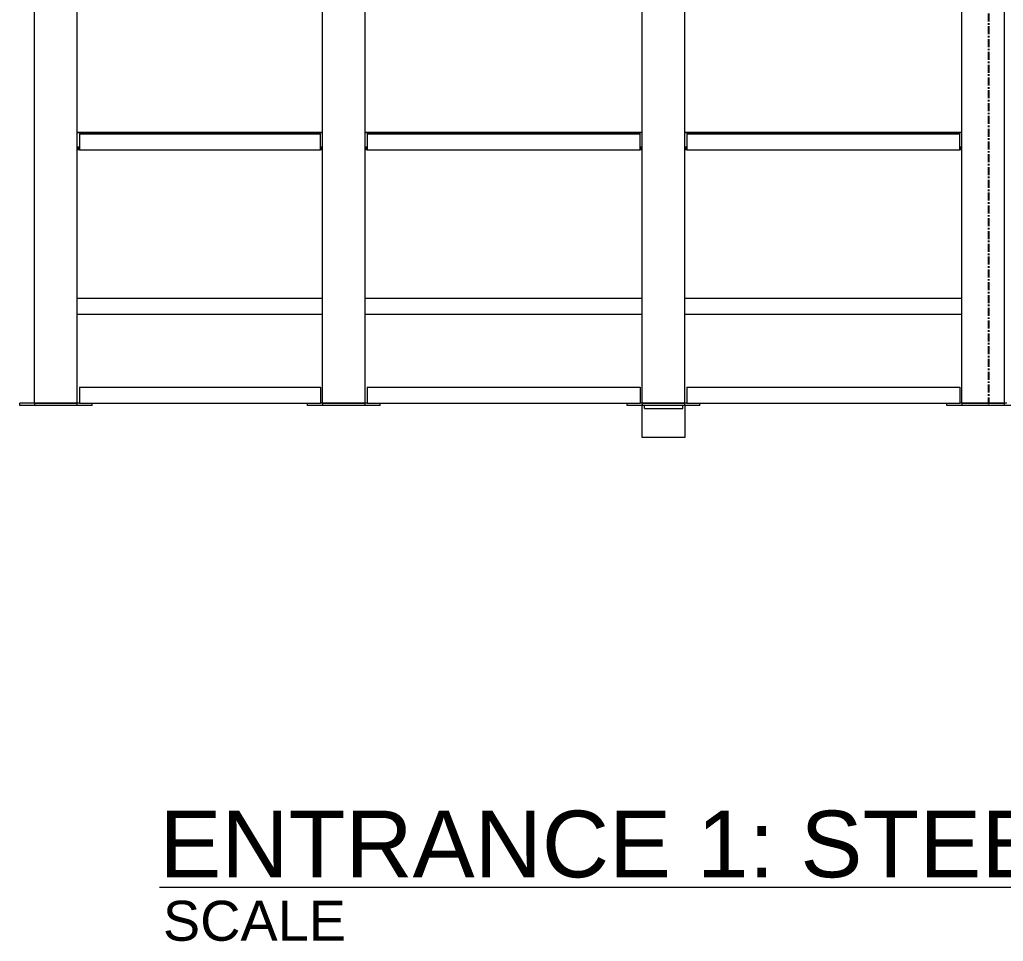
# Model space of a CAD drawing. Header units: millimetres. Extents: x -153298 to 620751, y -313239 to 250031.
# Drawn here: x 26019 to 30634, y -91372 to -87050 of the extents above; entities that cross this region are included whole.
import ezdxf

# ---------------------------------------------------------------- set-up
doc = ezdxf.new("R2010")
doc.units = ezdxf.units.MM
doc.linetypes.add('CENTER', pattern=[2, 1.25, -0.25, 0.25, -0.25])
doc.linetypes.add('XKITLINE00', pattern=[0])
for name, color, linetype in [('000 - EXISTING_COLUMN_MAIN_COLOR_1', 1, 'Continuous'), ('000 - EXISTING_STEEL-STRUCTURE_MAIN_COLOR_1', 1, 'Continuous'), ('000 - EXISTING_STEEL-STRUCTURE_MAIN_COLOR_251', 251, 'Continuous')]:
    doc.layers.add(name, color=color, linetype=linetype)
doc.layers.add('Text', color=3, linetype='Continuous', lineweight=0)
doc.styles.add('ROMANS', font='arial.ttf', dxfattribs={"width": 0.85})

# ---------------------------------------------------------------- blocks, each defined once
blk = doc.blocks.new('*A388377')
at = {"layer": '000 - EXISTING_STEEL-STRUCTURE_MAIN_COLOR_251', "linetype": 'XKITLINE00', "lineweight": 0}
for p, q in [((236.080005, 119.512941), (246.480005, 119.512941)), ((236.080005, 119.508754), (246.480005, 119.508754)), ((246.400005, 119.454324), (236.160005, 119.454324)), ((236.160005, 119.454324), (236.160005, 119.450138)), ((236.160005, 119.450138), (246.400005, 119.450138)), ((236.160005, 119.450138), (236.160005, 118.85096)), ((246.400005, 119.450138), (246.400005, 119.454324)), ((246.400005, 118.85096), (246.400005, 119.450138)), ((236.080005, 118.961505), (236.160005, 118.961505)), ((236.080005, 118.913356), (236.160005, 118.913356)), ((246.400005, 118.961505), (246.480005, 118.961505)), ((246.400005, 118.913356), (246.480005, 118.913356)), ((236.080005, 118.861427), (236.160005, 118.861427)), ((236.160005, 118.85096), (246.400005, 118.85096)), ((246.400005, 118.861427), (246.480005, 118.861427))]:
    blk.add_line(p, q, dxfattribs=at)
blk = doc.blocks.new('*A390379')
at = {"layer": '000 - EXISTING_STEEL-STRUCTURE_MAIN_COLOR_251', "linetype": 'XKITLINE00', "lineweight": 0}
for p, q in [((236.080005, 113.28328), (246.480005, 113.28328)), ((236.080005, 112.68328), (246.480005, 112.68328))]:
    blk.add_line(p, q, dxfattribs=at)
blk = doc.blocks.new('*A391380')
at = {"layer": '000 - EXISTING_STEEL-STRUCTURE_MAIN_COLOR_251', "linetype": 'XKITLINE00', "lineweight": 0}
for p, q in [((236.160005, 109.944), (236.160005, 109.344)), ((236.160005, 109.944), (246.400005, 109.944)), ((246.400005, 109.944), (246.400005, 109.344)), ((236.160005, 109.344), (246.400005, 109.344))]:
    blk.add_line(p, q, dxfattribs=at)
blk = doc.blocks.new('*A409398')
at = {"layer": '000 - EXISTING_STEEL-STRUCTURE_MAIN_COLOR_1', "linetype": 'XKITLINE00', "lineweight": 0}
for p, q in [((258.480005, 109.344), (258.480005, 137.151988)), ((260.080005, 109.344), (260.080005, 137.151988)), ((258.480005, 109.344), (260.080005, 109.344))]:
    blk.add_line(p, q, dxfattribs=at)
blk = doc.blocks.new('*A411400')
at = {"layer": '000 - EXISTING_STEEL-STRUCTURE_MAIN_COLOR_1', "linetype": 'XKITLINE00', "lineweight": 0}
for p, q in [((257.920005, 109.264), (257.920005, 109.344)), ((260.160005, 109.344), (258.400005, 109.344)), ((258.480005, 109.344), (258.480005, 109.264)), ((260.080005, 109.264), (260.080005, 109.344)), ((260.640005, 109.264), (260.640005, 109.344)), ((260.640005, 109.264), (257.920005, 109.264))]:
    blk.add_line(p, q, dxfattribs=at)
blk = doc.blocks.new('*A441430')
at = {"layer": '000 - EXISTING_STEEL-STRUCTURE_MAIN_COLOR_251', "linetype": 'XKITLINE00', "lineweight": 0}
for p, q in [((225.272005, 119.512941), (234.480005, 119.512941)), ((225.272005, 119.508754), (234.480005, 119.508754)), ((234.400005, 119.454324), (225.352005, 119.454324)), ((225.352005, 119.454324), (225.352005, 119.450138)), ((225.352005, 119.450138), (234.400005, 119.450138)), ((225.352005, 119.450138), (225.352005, 118.85096)), ((234.400005, 119.450138), (234.400005, 119.454324)), ((234.400005, 118.85096), (234.400005, 119.450138)), ((225.272005, 118.961505), (225.352005, 118.961505)), ((225.272005, 118.913356), (225.352005, 118.913356)), ((234.400005, 118.961505), (234.480005, 118.961505)), ((234.400005, 118.913356), (234.480005, 118.913356)), ((225.272005, 118.861427), (225.352005, 118.861427)), ((225.352005, 118.85096), (234.400005, 118.85096)), ((234.400005, 118.861427), (234.480005, 118.861427))]:
    blk.add_line(p, q, dxfattribs=at)
blk = doc.blocks.new('*A454443')
at = {"layer": '000 - EXISTING_STEEL-STRUCTURE_MAIN_COLOR_1', "linetype": 'XKITLINE00', "lineweight": 0}
for p, q in [((234.480005, 109.344), (234.480005, 137.151988)), ((236.080005, 109.344), (236.080005, 137.151988)), ((234.480005, 109.344), (236.080005, 109.344))]:
    blk.add_line(p, q, dxfattribs=at)
blk = doc.blocks.new('*A455444')
at = {"layer": '000 - EXISTING_STEEL-STRUCTURE_MAIN_COLOR_1', "linetype": 'XKITLINE00', "lineweight": 0}
for p, q in [((225.272005, 109.344), (225.272005, 137.151988)), ((223.672005, 109.344), (223.672005, 136.784027)), ((223.672005, 109.344), (225.272005, 109.344))]:
    blk.add_line(p, q, dxfattribs=at)
blk = doc.blocks.new('*A547536')
at = {"layer": '000 - EXISTING_STEEL-STRUCTURE_MAIN_COLOR_251', "linetype": 'XKITLINE00', "lineweight": 0}
for p, q in [((225.272005, 113.28328), (234.480005, 113.28328)), ((225.272005, 112.68328), (234.480005, 112.68328))]:
    blk.add_line(p, q, dxfattribs=at)
blk = doc.blocks.new('*A548537')
at = {"layer": '000 - EXISTING_STEEL-STRUCTURE_MAIN_COLOR_251', "linetype": 'XKITLINE00', "lineweight": 0}
for p, q in [((225.352005, 109.944), (225.352005, 109.344)), ((225.352005, 109.944), (234.400005, 109.944)), ((234.400005, 109.944), (234.400005, 109.344)), ((225.352005, 109.344), (234.400005, 109.344))]:
    blk.add_line(p, q, dxfattribs=at)
blk = doc.blocks.new('*A549538')
at = {"layer": '000 - EXISTING_STEEL-STRUCTURE_MAIN_COLOR_1', "linetype": 'XKITLINE00', "lineweight": 0}
for p, q in [((223.112005, 109.264), (223.112005, 109.344)), ((225.352005, 109.344), (223.112005, 109.344)), ((223.672005, 109.344), (223.672005, 109.264)), ((225.272005, 109.264), (225.272005, 109.344)), ((225.832005, 109.264), (225.832005, 109.344)), ((225.832005, 109.264), (223.112005, 109.264))]:
    blk.add_line(p, q, dxfattribs=at)
blk = doc.blocks.new('*A550539')
at = {"layer": '000 - EXISTING_STEEL-STRUCTURE_MAIN_COLOR_1', "linetype": 'XKITLINE00', "lineweight": 0}
for p, q in [((233.920005, 109.264), (233.920005, 109.344)), ((236.160005, 109.344), (234.400005, 109.344)), ((234.480005, 109.344), (234.480005, 109.264)), ((236.080005, 109.264), (236.080005, 109.344)), ((236.640005, 109.264), (236.640005, 109.344)), ((236.640005, 109.264), (233.920005, 109.264))]:
    blk.add_line(p, q, dxfattribs=at)
blk = doc.blocks.new('*A590579')
at = {"layer": '000 - EXISTING_STEEL-STRUCTURE_MAIN_COLOR_251', "linetype": 'XKITLINE00', "lineweight": 0}
for p, q in [((248.080005, 119.512941), (258.480005, 119.512941)), ((248.080005, 119.508754), (258.480005, 119.508754)), ((258.400005, 119.454324), (248.160005, 119.454324)), ((248.160005, 119.454324), (248.160005, 119.450138)), ((248.160005, 119.450138), (258.400005, 119.450138)), ((248.160005, 119.450138), (248.160005, 118.85096)), ((258.400005, 119.450138), (258.400005, 119.454324)), ((258.400005, 118.85096), (258.400005, 119.450138)), ((248.080005, 118.961505), (248.160005, 118.961505)), ((248.080005, 118.913356), (248.160005, 118.913356)), ((258.400005, 118.961505), (258.480005, 118.961505)), ((258.400005, 118.913356), (258.480005, 118.913356)), ((248.080005, 118.861427), (248.160005, 118.861427)), ((248.160005, 118.85096), (258.400005, 118.85096)), ((258.400005, 118.861427), (258.480005, 118.861427))]:
    blk.add_line(p, q, dxfattribs=at)
blk = doc.blocks.new('*A604593')
at = {"layer": '000 - EXISTING_STEEL-STRUCTURE_MAIN_COLOR_251', "linetype": 'XKITLINE00', "lineweight": 0}
for p, q in [((248.160005, 109.944), (248.160005, 109.344)), ((248.160005, 109.944), (258.400005, 109.944)), ((258.400005, 109.944), (258.400005, 109.344)), ((248.160005, 109.344), (258.400005, 109.344))]:
    blk.add_line(p, q, dxfattribs=at)
blk = doc.blocks.new('*A605594')
at = {"layer": '000 - EXISTING_STEEL-STRUCTURE_MAIN_COLOR_251', "linetype": 'XKITLINE00', "lineweight": 0}
for p, q in [((248.080005, 113.28328), (258.480005, 113.28328)), ((248.080005, 112.68328), (258.480005, 112.68328))]:
    blk.add_line(p, q, dxfattribs=at)
blk = doc.blocks.new('*A613602')
at = {"layer": '000 - EXISTING_STEEL-STRUCTURE_MAIN_COLOR_1', "linetype": 'XKITLINE00', "lineweight": 0}
for p, q in [((246.480005, 109.344), (246.480005, 137.151988)), ((248.080005, 109.344), (248.080005, 137.151988)), ((246.480005, 109.344), (248.080005, 109.344))]:
    blk.add_line(p, q, dxfattribs=at)
blk = doc.blocks.new('*A614603')
at = {"layer": '000 - EXISTING_STEEL-STRUCTURE_MAIN_COLOR_1', "linetype": 'XKITLINE00', "lineweight": 0}
for p, q in [((245.920005, 109.264), (245.920005, 109.344)), ((248.160005, 109.344), (246.400005, 109.344)), ((246.480005, 109.344), (246.480005, 109.264)), ((248.080005, 109.264), (248.080005, 109.344)), ((248.640005, 109.264), (248.640005, 109.344)), ((248.640005, 109.264), (245.920005, 109.264))]:
    blk.add_line(p, q, dxfattribs=at)
blk = doc.blocks.new('*A615604')
at = {"layer": '000 - EXISTING_COLUMN_MAIN_COLOR_1', "linetype": 'XKITLINE00', "lineweight": 0}
for p, q in [((246.480029, 108.064002), (246.480029, 109.264)), ((248.080029, 109.264), (248.080029, 108.064002)), ((248.080029, 108.064002), (246.480029, 108.064002))]:
    blk.add_line(p, q, dxfattribs=at)
blk = doc.blocks.new('*A616605')
at = {"layer": '000 - EXISTING_STEEL-STRUCTURE_MAIN_COLOR_1', "linetype": 'XKITLINE00', "lineweight": 0}
for p, q in [((246.560005, 109.14398), (246.560005, 109.264)), ((246.560005, 109.14398), (248.000005, 109.143981)), ((248.000005, 109.143981), (248.000005, 109.264))]:
    blk.add_line(p, q, dxfattribs=at)

msp = doc.modelspace()

# ---------------------------------------------------------------- linework, layer by layer
at = {"color": 1, "linetype": 'CENTER', "ltscale": 30}
msp.add_line((30564.5579, -77481.1293), (30564.5579, -88853.3362), dxfattribs=at)
at = {"layer": 'Text', "color": 3}
msp.add_line((26674.1304, -91118.1465), (37133.5762, -91118.1465), dxfattribs=at)

# ---------------------------------------------------------------- block references
at = {"lineweight": 0, "xscale": 125, "yscale": 125, "zscale": 125}
for name in ['*A455444', '*A454443', '*A613602', '*A409398', '*A441430', '*A388377', '*A590579', '*A547536', '*A390379', '*A605594', '*A548537', '*A391380', '*A604593', '*A549538', '*A550539', '*A614603', '*A615604', '*A616605', '*A411400']:
    msp.add_blockref(name, (-1870.4421, -102516.9241), dxfattribs=at)

# ---------------------------------------------------------------- texts
at = {"color": 5, "style": 'ROMANS'}
msp.add_text('ENTRANCE 1: STEEL CANOPY LEVEL EL.+105.750', height=312.5, dxfattribs=at).set_placement((26674.1304, -91071.7681))
at = {"layer": 'Text', "color": 3, "style": 'ROMANS'}
msp.add_text('SCALE', height=187.5, dxfattribs=at).set_placement((26690.6961, -91369.2988))

doc.saveas('drawing.dxf')
